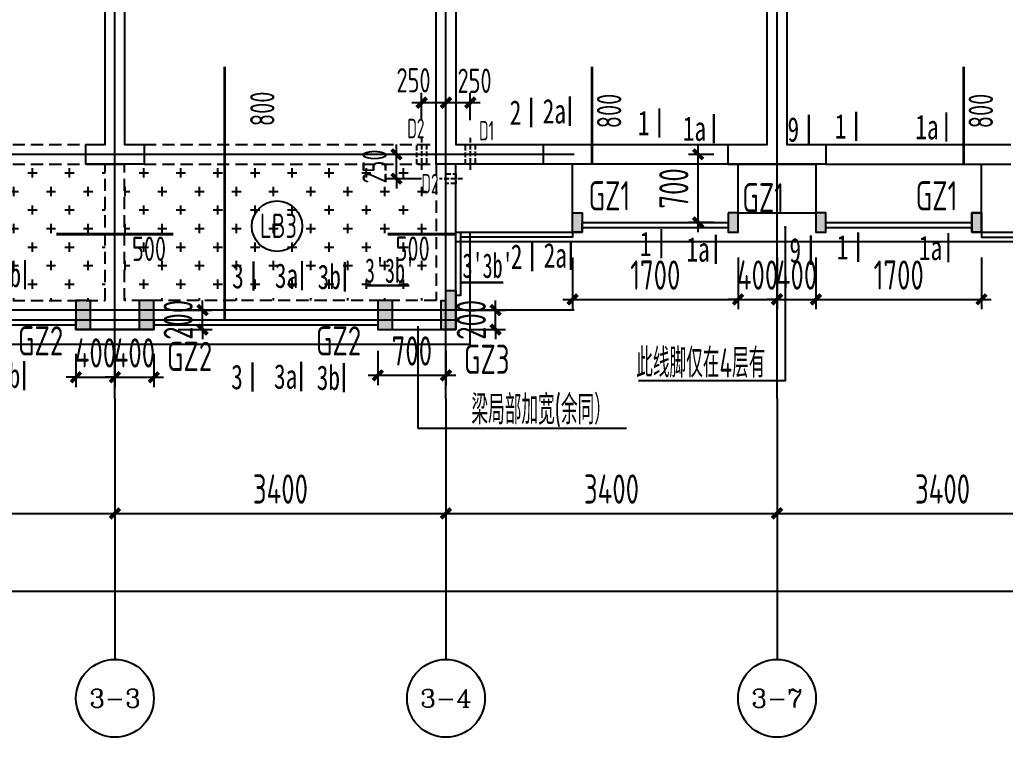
# Model space of a CAD drawing. Header units: millimetres. Extents: x -133666 to 880576, y -269375 to 86941.
# Drawn here: x 170022 to 180144, y -4980 to 2392 of the extents above; entities that cross this region are included whole.
import ezdxf
from ezdxf.enums import TextEntityAlignment as Align

# ---------------------------------------------------------------- set-up
doc = ezdxf.new("R2010")
doc.units = ezdxf.units.MM
doc.header["$LTSCALE"] = 1000
for name, pattern in [('CENTER', [50.8, 31.75, -6.35, 6.35, -6.35]), ('CONTINOUS', [0]), ('DASH', [0.35, 0.25, -0.1]), ('HIDDEN2', [0.1875, 0.125, -0.0625])]:
    doc.linetypes.add(name, pattern=pattern)
doc.layers.get('0').update_dxf_attribs({"linetype": 'CONTINUOUS'})
doc.layers.get('Defpoints').update_dxf_attribs({"color": 6, "linetype": 'CONTINUOUS'})
for name, color, linetype in [('A-外装饰线脚', 7, 'CONTINUOUS'), ('A-线脚看线', 9, 'CONTINUOUS'), ('A-设备穿墙洞', 161, 'CONTINUOUS'), ('AXIS', 253, 'CENTER'), ('AXIS_TEXT', 7, 'CONTINUOUS'), ('DIM', 3, 'CONTINUOUS'), ('DIM1', 3, 'CONTINUOUS'), ('JG1', 3, 'CONTINUOUS'), ('填充', 8, 'CONTINUOUS'), ('墙', 6, 'CONTINUOUS'), ('挑板', 3, 'CONTINUOUS'), ('板筋', 6, 'CONTINUOUS'), ('柱', 2, 'CONTINUOUS'), ('梁', 4, 'HIDDEN2'), ('模板线', 3, 'CONTINUOUS'), ('钢筋_文字', 7, 'CONTINUOUS'), ('钢筋长度标注', 7, 'CONTINUOUS')]:
    doc.layers.add(name, color=color, linetype=linetype)
doc.layers.add('S-ANNO-REVS', color=1, linetype='CONTINUOUS', true_color=0xff0000, plot=False)
doc.styles.add('_TCH_AXIS', font='COMPLEX', dxfattribs={"bigfont": 'GBCBIG'})
doc.styles.add('COMPLEX', font='COMPLEX')
doc.styles.add('TSSD_BOLD', font='tssdeng2.shx', dxfattribs={"width": 0.7, "height": 250, "bigfont": 'CHINA.shx'})
doc.styles.add('TSSD_Dimension', font='tssdeng.shx', dxfattribs={"width": 0.7, "bigfont": 'Hztxt.shx'})
doc.styles.add('ZZ', font='tssdeng.shx', dxfattribs={"width": 0.7, "bigfont": 'tssdchn.shx'})
doc.styles.add('zzt', font='tssdeng.shx', dxfattribs={"width": 0.7, "height": 300, "bigfont": 'tssdchn.shx'})
doc.styles.add('钢筋长度', font='tssdeng.shx', dxfattribs={"width": 0.7, "height": 300, "bigfont": 'tssdchn.shx'})
doc.styles.add('黑体', font='simhei.ttf')
doc.dimstyles.new('DIM_1_100', dxfattribs={"dimtxt": 300, "dimasz": 100, "dimexe": 200, "dimexo": 50, "dimgap": 100, "dimtad": 1, "dimdec": 0, "dimzin": 0, "dimdsep": 46, "dimtxsty": 'zzt', "dimblk": 'ARCHTICK', "dimcen": 0, "dimclrt": 7, "dimadec": 0, "dimazin": 0, "dimtfac": 1, "dimtdec": 0, "dimtix": 1, "dimtmove": 2, "dimatfit": 0, "dimldrblk": 'ARCHTICK', "dimfxl": 0, "dimtolj": 1, "dimarcsym": 0})
doc.dimstyles.new('TSSD_100_100', dxfattribs={"dimtxt": 300, "dimasz": 100, "dimexe": 100, "dimexo": 250, "dimgap": 100, "dimtad": 1, "dimdec": 0, "dimzin": 0, "dimdsep": 46, "dimtxsty": 'ZZ', "dimblk": 'ARCHTICK', "dimcen": 0, "dimdle": 100, "dimclrd": 256, "dimclrt": 7, "dimadec": 0, "dimazin": 0, "dimtfac": 1, "dimtdec": 0, "dimtix": 1, "dimtmove": 2, "dimatfit": 3, "dimfxl": 0, "dimtolj": 1, "dimtzin": 0, "dimarcsym": 0})
pattern_1 = [(0, (164199.99, 1008.83), (190.5, 190.5), [95.25, -285.75]), (90, (164247.62, 961.2), (-190.5, 190.5), [95.25, -285.75])]

# ---------------------------------------------------------------- blocks, each defined once
blk = doc.blocks.new('_ArchTick')
at = {"color": 0, "linetype": 'ByBlock', "const_width": 0.4}
blk.add_lwpolyline([(-0.5, -0.5), (0.5, 0.5)], dxfattribs=at)
blk = doc.blocks.new('*D1075')
at = {"layer": 'Defpoints', "color": 0, "transparency": 16777216}
for p in [(176990, 1009), (177400, 1009), (177400, 309)]:
    blk.add_point(p, dxfattribs=at)
at = {"layer": 'DIM', "lineweight": -2, "transparency": 16777216}
blk.add_line((176990, 209), (176990, 1109), dxfattribs=at)
at = {"layer": 'DIM', "color": 0, "lineweight": -2, "transparency": 16777216}
for p, q in [((177150, 1009), (176890, 1009)), ((177150, 309), (176890, 309))]:
    blk.add_line(p, q, dxfattribs=at)
at = {"layer": 'DIM', "lineweight": -2, "transparency": 16777216, "xscale": 100, "yscale": 100, "zscale": 100}
for p, rotation in [((176990, 1009), 90), ((176990, 309), 270)]:
    blk.add_blockref('_ArchTick', p, dxfattribs=dict(at, rotation=rotation))
at = {"layer": 'DIM', "color": 7, "transparency": 16777216, "insert": (176740, 659), "char_height": 300, "attachment_point": 5, "rotation": 90, "style": 'ZZ'}
blk.add_mtext('\\A1;700', dxfattribs=at)
blk = doc.blocks.new('*D1086')
at = {"layer": 'Defpoints', "color": 0, "transparency": 16777216}
for p in [(170600, -791), (171000, -791), (171000, -1281)]:
    blk.add_point(p, dxfattribs=at)
at = {"layer": 'DIM', "color": 0, "lineweight": -2, "transparency": 16777216}
for p, q in [((170600, -1041), (170600, -1381)), ((171000, -1041), (171000, -1381))]:
    blk.add_line(p, q, dxfattribs=at)
at = {"layer": 'DIM', "lineweight": -2, "transparency": 16777216}
for p, q in [((170600, -1281), (170500, -1281)), ((170600, -1281), (171000, -1281)), ((171000, -1281), (171100, -1281))]:
    blk.add_line(p, q, dxfattribs=at)
at = {"layer": 'DIM', "lineweight": -2, "transparency": 16777216, "xscale": 100, "yscale": 100, "zscale": 100}
blk.add_blockref('_ArchTick', (170600, -1281), dxfattribs=at)
at = {"layer": 'DIM', "lineweight": -2, "transparency": 16777216, "xscale": 100, "yscale": 100, "zscale": 100, "rotation": 180}
blk.add_blockref('_ArchTick', (171000, -1281), dxfattribs=at)
at = {"layer": 'DIM', "color": 7, "transparency": 16777216, "insert": (170800, -1031), "char_height": 300, "attachment_point": 5, "style": 'ZZ'}
blk.add_mtext('\\A1;400', dxfattribs=at)
blk = doc.blocks.new('*D1087')
at = {"layer": 'Defpoints', "color": 0, "transparency": 16777216}
for p in [(171000, -791), (171400, -791), (171400, -1281)]:
    blk.add_point(p, dxfattribs=at)
at = {"layer": 'DIM', "color": 0, "lineweight": -2, "transparency": 16777216}
for p, q in [((171000, -1041), (171000, -1381)), ((171400, -1041), (171400, -1381))]:
    blk.add_line(p, q, dxfattribs=at)
at = {"layer": 'DIM', "lineweight": -2, "transparency": 16777216}
for p, q in [((171000, -1281), (170900, -1281)), ((171000, -1281), (171400, -1281)), ((171400, -1281), (171500, -1281))]:
    blk.add_line(p, q, dxfattribs=at)
at = {"layer": 'DIM', "lineweight": -2, "transparency": 16777216, "xscale": 100, "yscale": 100, "zscale": 100}
blk.add_blockref('_ArchTick', (171000, -1281), dxfattribs=at)
at = {"layer": 'DIM', "lineweight": -2, "transparency": 16777216, "xscale": 100, "yscale": 100, "zscale": 100, "rotation": 180}
blk.add_blockref('_ArchTick', (171400, -1281), dxfattribs=at)
at = {"layer": 'DIM', "color": 7, "transparency": 16777216, "insert": (171200, -1031), "char_height": 300, "attachment_point": 5, "style": 'ZZ'}
blk.add_mtext('\\A1;400', dxfattribs=at)
blk = doc.blocks.new('*D1088')
at = {"layer": 'Defpoints', "color": 0, "transparency": 16777216}
for p in [(173700, -761), (174400, -761), (174400, -1261)]:
    blk.add_point(p, dxfattribs=at)
at = {"layer": 'DIM', "color": 0, "lineweight": -2, "transparency": 16777216}
for p, q in [((173700, -1011), (173700, -1361)), ((174400, -1011), (174400, -1361))]:
    blk.add_line(p, q, dxfattribs=at)
at = {"layer": 'DIM', "lineweight": -2, "transparency": 16777216}
blk.add_line((173600, -1261), (174500, -1261), dxfattribs=at)
at = {"layer": 'DIM', "lineweight": -2, "transparency": 16777216, "xscale": 100, "yscale": 100, "zscale": 100, "rotation": 180}
blk.add_blockref('_ArchTick', (173700, -1261), dxfattribs=at)
at = {"layer": 'DIM', "lineweight": -2, "transparency": 16777216, "xscale": 100, "yscale": 100, "zscale": 100}
blk.add_blockref('_ArchTick', (174400, -1261), dxfattribs=at)
at = {"layer": 'DIM', "color": 7, "transparency": 16777216, "insert": (174050, -1011), "char_height": 300, "attachment_point": 5, "style": 'ZZ'}
blk.add_mtext('\\A1;700', dxfattribs=at)
blk = doc.blocks.new('*D1089')
at = {"layer": 'Defpoints', "color": 0, "transparency": 16777216}
for p in [(175700, 199), (177400, 199), (177400, -481)]:
    blk.add_point(p, dxfattribs=at)
at = {"layer": 'DIM', "color": 0, "lineweight": -2, "transparency": 16777216}
for p, q in [((175700, -51), (175700, -581)), ((177400, -51), (177400, -581))]:
    blk.add_line(p, q, dxfattribs=at)
at = {"layer": 'DIM', "lineweight": -2, "transparency": 16777216}
blk.add_line((175600, -481), (177500, -481), dxfattribs=at)
at = {"layer": 'DIM', "lineweight": -2, "transparency": 16777216, "xscale": 100, "yscale": 100, "zscale": 100, "rotation": 180}
blk.add_blockref('_ArchTick', (175700, -481), dxfattribs=at)
at = {"layer": 'DIM', "lineweight": -2, "transparency": 16777216, "xscale": 100, "yscale": 100, "zscale": 100}
blk.add_blockref('_ArchTick', (177400, -481), dxfattribs=at)
at = {"layer": 'DIM', "color": 7, "transparency": 16777216, "insert": (176550, -231), "char_height": 300, "attachment_point": 5, "style": 'ZZ'}
blk.add_mtext('\\A1;1700', dxfattribs=at)
blk = doc.blocks.new('*D1090')
at = {"layer": 'Defpoints', "color": 0, "transparency": 16777216}
for p in [(177400, 199), (177800, 199), (177800, -481)]:
    blk.add_point(p, dxfattribs=at)
at = {"layer": 'DIM', "color": 0, "lineweight": -2, "transparency": 16777216}
for p, q in [((177400, -51), (177400, -581)), ((177800, -51), (177800, -581))]:
    blk.add_line(p, q, dxfattribs=at)
at = {"layer": 'DIM', "lineweight": -2, "transparency": 16777216}
for p, q in [((177400, -481), (177300, -481)), ((177400, -481), (177800, -481)), ((177800, -481), (177900, -481))]:
    blk.add_line(p, q, dxfattribs=at)
at = {"layer": 'DIM', "lineweight": -2, "transparency": 16777216, "xscale": 100, "yscale": 100, "zscale": 100}
blk.add_blockref('_ArchTick', (177400, -481), dxfattribs=at)
at = {"layer": 'DIM', "lineweight": -2, "transparency": 16777216, "xscale": 100, "yscale": 100, "zscale": 100, "rotation": 180}
blk.add_blockref('_ArchTick', (177800, -481), dxfattribs=at)
at = {"layer": 'DIM', "color": 7, "transparency": 16777216, "insert": (177600, -231), "char_height": 300, "attachment_point": 5, "style": 'ZZ'}
blk.add_mtext('\\A1;400', dxfattribs=at)
blk = doc.blocks.new('*D1091')
at = {"layer": 'Defpoints', "color": 0, "transparency": 16777216}
for p in [(178200, 199), (179900, 199), (179900, -481)]:
    blk.add_point(p, dxfattribs=at)
at = {"layer": 'DIM', "color": 0, "lineweight": -2, "transparency": 16777216}
for p, q in [((178200, -51), (178200, -581)), ((179900, -51), (179900, -581))]:
    blk.add_line(p, q, dxfattribs=at)
at = {"layer": 'DIM', "lineweight": -2, "transparency": 16777216}
blk.add_line((178100, -481), (180000, -481), dxfattribs=at)
at = {"layer": 'DIM', "lineweight": -2, "transparency": 16777216, "xscale": 100, "yscale": 100, "zscale": 100, "rotation": 180}
blk.add_blockref('_ArchTick', (178200, -481), dxfattribs=at)
at = {"layer": 'DIM', "lineweight": -2, "transparency": 16777216, "xscale": 100, "yscale": 100, "zscale": 100}
blk.add_blockref('_ArchTick', (179900, -481), dxfattribs=at)
at = {"layer": 'DIM', "color": 7, "transparency": 16777216, "insert": (179050, -231), "char_height": 300, "attachment_point": 5, "style": 'ZZ'}
blk.add_mtext('\\A1;1700', dxfattribs=at)
blk = doc.blocks.new('*D1092')
at = {"layer": 'Defpoints', "color": 0, "transparency": 16777216}
for p in [(177800, 199), (178200, 199), (178200, -481)]:
    blk.add_point(p, dxfattribs=at)
at = {"layer": 'DIM', "color": 0, "lineweight": -2, "transparency": 16777216}
for p, q in [((177800, -51), (177800, -581)), ((178200, -51), (178200, -581))]:
    blk.add_line(p, q, dxfattribs=at)
at = {"layer": 'DIM', "lineweight": -2, "transparency": 16777216}
for p, q in [((177800, -481), (177700, -481)), ((177800, -481), (178200, -481)), ((178200, -481), (178300, -481))]:
    blk.add_line(p, q, dxfattribs=at)
at = {"layer": 'DIM', "lineweight": -2, "transparency": 16777216, "xscale": 100, "yscale": 100, "zscale": 100}
blk.add_blockref('_ArchTick', (177800, -481), dxfattribs=at)
at = {"layer": 'DIM', "lineweight": -2, "transparency": 16777216, "xscale": 100, "yscale": 100, "zscale": 100, "rotation": 180}
blk.add_blockref('_ArchTick', (178200, -481), dxfattribs=at)
at = {"layer": 'DIM', "color": 7, "transparency": 16777216, "insert": (178000, -231), "char_height": 300, "attachment_point": 5, "style": 'ZZ'}
blk.add_mtext('\\A1;400', dxfattribs=at)
blk = doc.blocks.new('*D1115')
at = {"layer": 'Defpoints', "color": 0, "transparency": 16777216}
for p in [(171400, -591), (171900, -591), (171400, -791)]:
    blk.add_point(p, dxfattribs=at)
at = {"layer": 'DIM', "lineweight": -2, "transparency": 16777216}
for p, q in [((171900, -591), (171900, -491)), ((171900, -791), (171900, -591)), ((171900, -791), (171900, -891))]:
    blk.add_line(p, q, dxfattribs=at)
at = {"layer": 'DIM', "color": 0, "lineweight": -2, "transparency": 16777216}
for p, q in [((171650, -591), (172000, -591)), ((171650, -791), (172000, -791))]:
    blk.add_line(p, q, dxfattribs=at)
at = {"layer": 'DIM', "lineweight": -2, "transparency": 16777216, "xscale": 100, "yscale": 100, "zscale": 100}
for p, rotation in [((171900, -591), 270), ((171900, -791), 90)]:
    blk.add_blockref('_ArchTick', p, dxfattribs=dict(at, rotation=rotation))
at = {"layer": 'DIM', "color": 7, "transparency": 16777216, "insert": (171650, -691), "char_height": 300, "attachment_point": 5, "rotation": 90, "style": 'ZZ'}
blk.add_mtext('\\A1;200', dxfattribs=at)
blk = doc.blocks.new('*D1116')
at = {"layer": 'Defpoints', "color": 0, "transparency": 16777216}
for p in [(174390, -591), (174910, -591), (174390, -791)]:
    blk.add_point(p, dxfattribs=at)
at = {"layer": 'DIM', "lineweight": -2, "transparency": 16777216}
for p, q in [((174910, -591), (174910, -491)), ((174910, -791), (174910, -591)), ((174910, -791), (174910, -891))]:
    blk.add_line(p, q, dxfattribs=at)
at = {"layer": 'DIM', "color": 0, "lineweight": -2, "transparency": 16777216}
for p, q in [((174640, -591), (175010, -591)), ((174640, -791), (175010, -791))]:
    blk.add_line(p, q, dxfattribs=at)
at = {"layer": 'DIM', "lineweight": -2, "transparency": 16777216, "xscale": 100, "yscale": 100, "zscale": 100}
for p, rotation in [((174910, -591), 270), ((174910, -791), 90)]:
    blk.add_blockref('_ArchTick', p, dxfattribs=dict(at, rotation=rotation))
at = {"layer": 'DIM', "color": 7, "transparency": 16777216, "insert": (174660, -691), "char_height": 300, "attachment_point": 5, "rotation": 90, "style": 'ZZ'}
blk.add_mtext('\\A1;200', dxfattribs=at)
blk = doc.blocks.new('$1766400')
at = {"layer": '模板线', "color": 4, "const_width": 22.7}
for points in [[(223, 1543), (223, 1241)], [(243, 302), (243, 0)]]:
    blk.add_lwpolyline(points, dxfattribs=at)
at = {"layer": '模板线', "color": 0, "style": '黑体', "width": 0.7}
for p in [(63, 1392), (83, 151)]:
    blk.add_text('9', height=252, dxfattribs=at).set_placement(p, align=Align.MIDDLE_CENTER)
blk = doc.blocks.new('$1363628')
at = {"layer": '模板线', "color": 4, "const_width": 22.7}
for points in [[(232, 1338), (232, 1036)], [(223, 302), (223, 0)]]:
    blk.add_lwpolyline(points, dxfattribs=at)
at = {"layer": '模板线', "color": 0, "style": '黑体', "width": 0.7}
for p in [(73, 1187), (63, 151)]:
    blk.add_text('3', height=252, dxfattribs=at).set_placement(p, align=Align.MIDDLE_CENTER)
blk = doc.blocks.new('$1787315')
at = {"layer": '模板线', "color": 4, "const_width": 22.7}
for points in [[(223, 1783), (223, 1480)], [(233, 302), (233, 0)]]:
    blk.add_lwpolyline(points, dxfattribs=at)
at = {"layer": '模板线', "color": 0, "style": '黑体', "width": 0.7}
for p in [(63, 1631), (74, 151)]:
    blk.add_text('2', height=252, dxfattribs=at).set_placement(p, align=Align.MIDDLE_CENTER)
blk = doc.blocks.new('$166895')
at = {"layer": '模板线', "color": 4, "const_width": 22.7}
for points in [[(223, 2154), (223, 1851)], [(243, 913), (243, 611)]]:
    blk.add_lwpolyline(points, dxfattribs=at)
at = {"layer": '模板线', "color": 0, "style": '黑体', "width": 0.7}
for p in [(63, 2003), (83, 762)]:
    blk.add_text('1', height=252, dxfattribs=at).set_placement(p, align=Align.MIDDLE_CENTER)
blk = doc.blocks.new('$1943368')
at = {"layer": '模板线', "color": 4, "const_width": 22.7}
for points in [[(295, 1338), (295, 1036)], [(286, 302), (286, 0)]]:
    blk.add_lwpolyline(points, dxfattribs=at)
at = {"layer": '模板线', "color": 0, "style": '黑体', "width": 0.7}
for p in [(136, 1187), (127, 151)]:
    blk.add_text('3a', height=252, dxfattribs=at).set_placement(p, align=Align.MIDDLE_CENTER)
blk = doc.blocks.new('$1353024')
at = {"layer": '模板线', "color": 4, "const_width": 22.7}
for points in [[(295, 1338), (295, 1036)], [(286, 302), (286, 0)]]:
    blk.add_lwpolyline(points, dxfattribs=at)
at = {"layer": '模板线', "color": 0, "style": '黑体', "width": 0.7}
for p in [(136, 1187), (127, 151)]:
    blk.add_text('3b', height=252, dxfattribs=at).set_placement(p, align=Align.MIDDLE_CENTER)
blk = doc.blocks.new('$1737871')
at = {"layer": '模板线', "color": 4, "const_width": 22.7}
for points in [[(286, 1783), (286, 1480)], [(296, 302), (296, 0)]]:
    blk.add_lwpolyline(points, dxfattribs=at)
at = {"layer": '模板线', "color": 0, "style": '黑体', "width": 0.7}
for p in [(127, 1631), (137, 151)]:
    blk.add_text('2a', height=252, dxfattribs=at).set_placement(p, align=Align.MIDDLE_CENTER)
blk = doc.blocks.new('$1777329')
at = {"layer": '模板线', "color": 4, "const_width": 22.7}
for points in [[(326, 1543), (326, 1241)], [(346, 302), (346, 0)]]:
    blk.add_lwpolyline(points, dxfattribs=at)
at = {"layer": '模板线', "color": 0, "style": '黑体', "width": 0.7}
for p in [(127, 1392), (164, 151)]:
    blk.add_text('1a', height=252, dxfattribs=at).set_placement(p, align=Align.MIDDLE_CENTER)
blk = doc.blocks.new('$1892058')
at = {"layer": '模板线', "color": 4, "const_width": 22.7}
for points in [[(1, 0), (436, 0)], [(968, 31), (1402, 31)]]:
    blk.add_lwpolyline(points, dxfattribs=at)
at = {"layer": '模板线', "color": 0, "style": '黑体', "width": 0.6}
for p in [(982, 205), (-20, 155)]:
    blk.add_text("3'3b'", height=252, dxfattribs=at).set_placement(p, align=Align.MIDDLE_LEFT)
blk = doc.blocks.new('*D907')
at = {"layer": 'Defpoints', "color": 0, "transparency": 16777216}
for p in [(3400, -2508), (6800, -2508), (6800, -3688)]:
    blk.add_point(p, dxfattribs=at)
at = {"layer": 'DIM1', "color": 0, "lineweight": -2, "transparency": 16777216}
for p, q in [((3400, -2558), (3400, -3888)), ((6800, -2558), (6800, -3888)), ((3400, -3688), (6800, -3688))]:
    blk.add_line(p, q, dxfattribs=at)
at = {"layer": 'DIM1', "color": 0, "lineweight": -2, "transparency": 16777216, "xscale": 100, "yscale": 100, "zscale": 100, "rotation": 180}
blk.add_blockref('_ArchTick', (3400, -3688), dxfattribs=at)
at = {"layer": 'DIM1', "color": 0, "lineweight": -2, "transparency": 16777216, "xscale": 100, "yscale": 100, "zscale": 100}
blk.add_blockref('_ArchTick', (6800, -3688), dxfattribs=at)
at = {"layer": 'DIM1', "color": 7, "transparency": 16777216, "insert": (5100, -3438), "char_height": 300, "attachment_point": 5, "style": 'zzt'}
blk.add_mtext('\\A1;3400', dxfattribs=at)
blk = doc.blocks.new('*D908')
at = {"layer": 'Defpoints', "color": 0, "transparency": 16777216}
for p in [(6800, -2508), (10200, -2508), (10200, -3688)]:
    blk.add_point(p, dxfattribs=at)
at = {"layer": 'DIM1', "color": 0, "lineweight": -2, "transparency": 16777216}
for p, q in [((6800, -2558), (6800, -3888)), ((10200, -2558), (10200, -3888)), ((6800, -3688), (10200, -3688))]:
    blk.add_line(p, q, dxfattribs=at)
at = {"layer": 'DIM1', "color": 0, "lineweight": -2, "transparency": 16777216, "xscale": 100, "yscale": 100, "zscale": 100, "rotation": 180}
blk.add_blockref('_ArchTick', (6800, -3688), dxfattribs=at)
at = {"layer": 'DIM1', "color": 0, "lineweight": -2, "transparency": 16777216, "xscale": 100, "yscale": 100, "zscale": 100}
blk.add_blockref('_ArchTick', (10200, -3688), dxfattribs=at)
at = {"layer": 'DIM1', "color": 7, "transparency": 16777216, "insert": (8500, -3438), "char_height": 300, "attachment_point": 5, "style": 'zzt'}
blk.add_mtext('\\A1;3400', dxfattribs=at)
blk = doc.blocks.new('*D909')
at = {"layer": 'Defpoints', "color": 0, "transparency": 16777216}
for p in [(10200, -2508), (13600, -2508), (13600, -3688)]:
    blk.add_point(p, dxfattribs=at)
at = {"layer": 'DIM1', "color": 0, "lineweight": -2, "transparency": 16777216}
for p, q in [((10200, -2558), (10200, -3888)), ((13600, -2558), (13600, -3888)), ((10200, -3688), (13600, -3688))]:
    blk.add_line(p, q, dxfattribs=at)
at = {"layer": 'DIM1', "color": 0, "lineweight": -2, "transparency": 16777216, "xscale": 100, "yscale": 100, "zscale": 100, "rotation": 180}
blk.add_blockref('_ArchTick', (10200, -3688), dxfattribs=at)
at = {"layer": 'DIM1', "color": 0, "lineweight": -2, "transparency": 16777216, "xscale": 100, "yscale": 100, "zscale": 100}
blk.add_blockref('_ArchTick', (13600, -3688), dxfattribs=at)
at = {"layer": 'DIM1', "color": 7, "transparency": 16777216, "insert": (11900, -3438), "char_height": 300, "attachment_point": 5, "style": 'zzt'}
blk.add_mtext('\\A1;3400', dxfattribs=at)
blk = doc.blocks.new('*D910')
at = {"layer": 'Defpoints', "color": 0, "transparency": 16777216}
for p in [(13600, -2508), (17000, -2508), (17000, -3688)]:
    blk.add_point(p, dxfattribs=at)
at = {"layer": 'DIM1', "color": 0, "lineweight": -2, "transparency": 16777216}
for p, q in [((13600, -2558), (13600, -3888)), ((17000, -2558), (17000, -3888)), ((13600, -3688), (17000, -3688))]:
    blk.add_line(p, q, dxfattribs=at)
at = {"layer": 'DIM1', "color": 0, "lineweight": -2, "transparency": 16777216, "xscale": 100, "yscale": 100, "zscale": 100, "rotation": 180}
blk.add_blockref('_ArchTick', (13600, -3688), dxfattribs=at)
at = {"layer": 'DIM1', "color": 0, "lineweight": -2, "transparency": 16777216, "xscale": 100, "yscale": 100, "zscale": 100}
blk.add_blockref('_ArchTick', (17000, -3688), dxfattribs=at)
at = {"layer": 'DIM1', "color": 7, "transparency": 16777216, "insert": (15300, -3438), "char_height": 300, "attachment_point": 5, "style": 'zzt'}
blk.add_mtext('\\A1;3400', dxfattribs=at)
blk = doc.blocks.new('*D922')
at = {"layer": 'Defpoints', "color": 0, "transparency": 16777216}
for p in [(0, -2508), (48000, -2508), (48000, -4488)]:
    blk.add_point(p, dxfattribs=at)
at = {"layer": 'DIM1', "color": 0, "lineweight": -2, "transparency": 16777216}
for p, q in [((0, -2558), (0, -4688)), ((48000, -2558), (48000, -4688)), ((0, -4488), (48000, -4488))]:
    blk.add_line(p, q, dxfattribs=at)
at = {"layer": 'DIM1', "color": 0, "lineweight": -2, "transparency": 16777216, "xscale": 100, "yscale": 100, "zscale": 100, "rotation": 180}
blk.add_blockref('_ArchTick', (0, -4488), dxfattribs=at)
at = {"layer": 'DIM1', "color": 0, "lineweight": -2, "transparency": 16777216, "xscale": 100, "yscale": 100, "zscale": 100}
blk.add_blockref('_ArchTick', (48000, -4488), dxfattribs=at)
at = {"layer": 'DIM1', "color": 7, "transparency": 16777216, "insert": (24000, -4238), "char_height": 300, "attachment_point": 5, "style": 'zzt'}
blk.add_mtext('\\A1;48000', dxfattribs=at)
blk = doc.blocks.new('_AXISO')
blk.add_circle((0, 0), 0.5)
at = {"layer": 'AXIS_TEXT', "style": 'COMPLEX', "width": 1.041667}
blk.add_attdef('A', text='', height=0.56, dxfattribs=at).set_placement((-0.25, -0.28), (0.25, -0.28), align=Align.FIT)
blk = doc.blocks.new('$1466424')
at = {"layer": '板筋', "const_width": 30}
for points in [[(8027, 4), (8027, 2603)], [(11800, 1604), (11800, 2604)], [(15617, 1604), (15617, 2604)], [(6300, 884), (7500, 884)], [(9700, 885), (10400, 885)]]:
    blk.add_lwpolyline(points, dxfattribs=at)
at = {"layer": '钢筋_文字'}
blk.add_circle((8565, 966, 0), 259, dxfattribs=at)
at = {"layer": '钢筋_文字', "style": 'TSSD_BOLD', "width": 0.7}
blk.add_text('LB3', height=250, dxfattribs=at).set_placement((8390, 845, 0))
at = {"layer": '钢筋长度标注', "style": '钢筋长度', "width": 0.7}
for p in [(8539, 1994), (12101, 1972), (15918, 1972)]:
    blk.add_text('800', height=250, rotation=90, dxfattribs=at).set_placement(p)
for p in [(7075, 609), (9783, 610)]:
    blk.add_text('500', height=250, dxfattribs=at).set_placement(p)
blk = doc.blocks.new('$158025')
at = {"layer": 'JG1'}
blk.add_hatch(color=8, dxfattribs=at).paths.add_polyline_path([(150, 300), (100, 300), (100, 400), (0, 400), (0, 0), (150, 0)])
at = {"layer": 'JG1', "elevation": 0}
blk.add_lwpolyline([(100, 400), (0, 400), (0, 0), (150, 0), (150, 300), (150, 300), (100, 300)], close=True, dxfattribs=at)
blk = doc.blocks.new('$133032')
at = {"layer": '挑板'}
for points in [[(4200, 100), (6500, 100), (6500, 0), (7300, 0), (7300, 100), (9600, 100), (9600, 0), (10400, 0), (10400, 1000), (11700, 1000), (11700, 1101), (13200, 1100), (13200, 1000), (13300, 1000), (13300, 1700), (13300, 1700), (14100, 1700), (14100, 1000), (14200, 1000), (14200, 1100), (15700, 1100), (15700, 1000), (17000, 1000)], [(11600, 1000), (11600, 1700)], [(15800, 1000), (15800, 1700)]]:
    blk.add_lwpolyline(points, dxfattribs=at)
blk = doc.blocks.new('$1839168')
at = {"layer": '柱'}
blk.add_hatch(color=8, dxfattribs=at).paths.add_polyline_path([(0, 200), (0, 0), (100, 0), (100, 200)])
at = {"layer": '柱', "color": 3, "elevation": 0}
blk.add_lwpolyline([(0, 200), (0, 0), (100, 0), (100, 200)], close=True, dxfattribs=at)
blk = doc.blocks.new('$1981617')
at = {"layer": '柱'}
blk.add_hatch(color=8, dxfattribs=at).paths.add_polyline_path([(150, 0), (150, 300), (0, 300), (0, 0)])
at = {"layer": '柱', "color": 3, "elevation": 0}
blk.add_lwpolyline([(150, 0), (150, 300), (0, 300), (0, 0)], close=True, dxfattribs=at)
blk = doc.blocks.new('$1691164')
at = {"layer": '柱'}
blk.add_hatch(color=8, dxfattribs=at).paths.add_polyline_path([(0, 0), (100, 0), (100, 200), (0, 200)])
at = {"layer": '柱', "color": 3, "elevation": 0}
blk.add_lwpolyline([(100, 200), (0, 200), (0, 0), (100, 0), (100, 0), (100, 0)], close=True, dxfattribs=at)
blk = doc.blocks.new('$1222607')
at = {"layer": '柱', "xscale": -1}
blk.add_blockref('$1691164', (11700, 1000, 0), dxfattribs=at)
at = {"layer": '柱'}
for name, p in [('$1839168', (13200, 1000, 0)), ('$1839168', (14100, 1000, 0)), ('$1691164', (15700, 1000, 0)), ('$1981617', (6500, 0, 0)), ('$1981617', (7150, 0, 0)), ('$1981617', (9600, 0, 0))]:
    blk.add_blockref(name, p, dxfattribs=at)
blk = doc.blocks.new('$1413619')
at = {"layer": 'A-线脚看线', "color": 5, "elevation": 0}
for points in [[(10450, 950), (10500, 950), (10500, 300), (10450, 300)], [(11650, 950), (11650, 900), (10500, 900)], [(11750, 1000), (13250, 1000)], [(14250, 1000), (15750, 1000)], [(15850, 950), (15850, 900), (17000, 900)], [(4250, 0), (6550, 0)], [(7350, 0), (9650, 0)]]:
    blk.add_lwpolyline(points, dxfattribs=at)
blk = doc.blocks.new('$1295222')
at = {"layer": 'A-外装饰线脚', "color": 23, "elevation": 0}
for points in [[(13400, 1350), (14200, 1350)], [(3350, 1150), (3350, 0), (10650, 0), (10650, 1150)], [(17100, 1050), (10500, 1050)], [(7400, 250), (7400, 150), (6600, 150), (6600, 250)], [(9700, 250), (9700, 150), (10500, 150), (10500, 250)]]:
    blk.add_lwpolyline(points, dxfattribs=at)
blk = doc.blocks.new('$1427617')
at = {"layer": 'A-设备穿墙洞', "linetype": 'DASH', "ltscale": 0.2, "elevation": 0}
for points in [[(2825, 9357), (2825, 9018)], [(4625, 9017), (4625, 9352)], [(75, 6281), (75, 5881)], [(2825, 557), (2825, 218)]]:
    blk.add_lwpolyline(points, dxfattribs=at)
for points in [[(2775, 9085), (2875, 9085), (2875, 9285), (2775, 9285)], [(4575, 9085), (4675, 9085), (4675, 9285), (4575, 9285)], [(0, 6185), (150, 6185), (150, 5985), (0, 5985)], [(2775, 285), (2875, 285), (2875, 485), (2775, 485)]]:
    blk.add_lwpolyline(points, close=True, dxfattribs=at)
at = {"layer": 'A-设备穿墙洞', "linetype": 'DASH', "ltscale": 0.2}
for points in [[(3325, 557), (3325, 218)], [(2904, 135), (3142, 135)]]:
    blk.add_lwpolyline(points, dxfattribs=at)
for points in [[(3275, 285), (3375, 285), (3375, 485), (3275, 485)], [(3075, 85), (3075, 185), (2975, 185), (2975, 85)]]:
    blk.add_lwpolyline(points, close=True, dxfattribs=at)
at = {"layer": 'A-设备穿墙洞', "color": 7, "linetype": 'DASH', "ltscale": 0.2, "style": 'zzt', "width": 0.6}
for s, p in [('D1', (2640, 9316, 0)), ('P', (4701, 9337, 0)), ('PF', (132, 6222, 0)), ('D1', (2649, 528, 0)), ('D2', (3351, 536, 0)), ('D2', (3220, -15, 0))]:
    blk.add_text(s, height=200, dxfattribs=at).set_placement(p)
blk = doc.blocks.new('*D992')
at = {"layer": 'Defpoints', "color": 0, "transparency": 16777216}
for p in [(11200, 1079), (10950, 648), (11200, 648, 0)]:
    blk.add_point(p, dxfattribs=at)
at = {"layer": 'DIM1', "color": 3, "lineweight": -2, "transparency": 16777216}
for p, q in [((10950, 898), (10950, 1179)), ((11200, 898), (11200, 1179)), ((10850, 1079), (11300, 1079))]:
    blk.add_line(p, q, dxfattribs=at)
at = {"layer": 'DIM1', "color": 3, "lineweight": -2, "transparency": 16777216, "xscale": 100, "yscale": 100, "zscale": 100, "rotation": 180}
blk.add_blockref('_ArchTick', (10950, 1079), dxfattribs=at)
at = {"layer": 'DIM1', "color": 3, "lineweight": -2, "transparency": 16777216, "xscale": 100, "yscale": 100, "zscale": 100}
blk.add_blockref('_ArchTick', (11200, 1079), dxfattribs=at)
at = {"layer": 'DIM1', "color": 7, "transparency": 16777216, "insert": (10867, 1309), "char_height": 250, "attachment_point": 5, "style": 'TSSD_Dimension'}
blk.add_mtext('\\A1;250', dxfattribs=at)
blk = doc.blocks.new('*D993')
at = {"layer": 'Defpoints', "color": 0, "transparency": 16777216}
for p in [(11450, 1079), (11200, 648, 0), (11450, 648, 0)]:
    blk.add_point(p, dxfattribs=at)
at = {"layer": 'DIM1', "color": 3, "lineweight": -2, "transparency": 16777216}
for p, q in [((11200, 898), (11200, 1179)), ((11450, 898), (11450, 1179)), ((11100, 1079), (11550, 1079))]:
    blk.add_line(p, q, dxfattribs=at)
at = {"layer": 'DIM1', "color": 3, "lineweight": -2, "transparency": 16777216, "xscale": 100, "yscale": 100, "zscale": 100, "rotation": 180}
blk.add_blockref('_ArchTick', (11200, 1079), dxfattribs=at)
at = {"layer": 'DIM1', "color": 3, "lineweight": -2, "transparency": 16777216, "xscale": 100, "yscale": 100, "zscale": 100}
blk.add_blockref('_ArchTick', (11450, 1079), dxfattribs=at)
at = {"layer": 'DIM1', "color": 7, "transparency": 16777216, "insert": (11494, 1304), "char_height": 250, "attachment_point": 5, "style": 'TSSD_Dimension'}
blk.add_mtext('\\A1;250', dxfattribs=at)
blk = doc.blocks.new('*D994')
at = {"layer": 'Defpoints', "color": 0, "transparency": 16777216}
for p in [(10692, 548), (11200, 548, 0), (11200, 298)]:
    blk.add_point(p, dxfattribs=at)
at = {"layer": 'DIM1', "color": 3, "lineweight": -2, "transparency": 16777216}
for p, q in [((10692, 548), (10692, 648)), ((10950, 548), (10592, 548)), ((10692, 298), (10692, 548)), ((10950, 298), (10592, 298)), ((10692, 298), (10692, 198))]:
    blk.add_line(p, q, dxfattribs=at)
at = {"layer": 'DIM1', "color": 3, "lineweight": -2, "transparency": 16777216, "xscale": 100, "yscale": 100, "zscale": 100}
for p, rotation in [((10692, 548), 270), ((10692, 298), 90)]:
    blk.add_blockref('_ArchTick', p, dxfattribs=dict(at, rotation=rotation))
at = {"layer": 'DIM1', "color": 7, "transparency": 16777216, "insert": (10467, 423), "char_height": 250, "attachment_point": 5, "rotation": 90, "style": 'TSSD_Dimension'}
blk.add_mtext('\\A1;250', dxfattribs=at)
blk = doc.blocks.new('$1783196')
at = {"layer": 'AXIS'}
for p, q in [((12034.9, 3480), (12034.9, 27859.5)), ((15434.9, 3480), (15434.9, 27859.5)), ((18834.9, 3480), (18834.9, 14788.3)), ((54849.9, 5988.3), (4360, 5988.3)), ((54849.9, 4388.3), (4360, 4388.3))]:
    blk.add_line(p, q, dxfattribs=at)
at = {"layer": 'DIM1'}
for p, q in [((12034.9, 3480), (12034.9, 800)), ((15434.9, 3480), (15434.9, 800)), ((18834.9, 3480), (18834.9, 800))]:
    blk.add_line(p, q, dxfattribs=at)
ref = blk.add_blockref('_AXISO', (12034.9, 400), dxfattribs=dict(at, xscale=800, yscale=800, zscale=800))
ref.add_attrib('A', '3-3', dxfattribs={"layer": 'AXIS_TEXT', "height": 187.78, "style": '_TCH_AXIS'}).set_placement((11771.1, 306.1), (12298.6, 306.1), align=Align.FIT)
ref = blk.add_blockref('_AXISO', (15434.9, 400), dxfattribs=dict(at, xscale=800, yscale=800, zscale=800))
ref.add_attrib('A', '3-4', dxfattribs={"layer": 'AXIS_TEXT', "height": 182.29, "style": '_TCH_AXIS'}).set_placement((15170.1, 308.9), (15699.6, 308.9), align=Align.FIT)
ref = blk.add_blockref('_AXISO', (18834.9, 400), dxfattribs=dict(at, xscale=800, yscale=800, zscale=800))
ref.add_attrib('A', '3-7', dxfattribs={"layer": 'AXIS_TEXT', "height": 187.78, "style": '_TCH_AXIS'}).set_placement((18571.1, 306.1), (19098.6, 306.1), align=Align.FIT)
for p1, p2, distance, picture, middle in [((5234.9, 3480), (53234.9, 3480), -1980, '*D922', (29234.9, 1750)), ((8634.9, 3480), (12034.9, 3480), -1180, '*D907', (10334.9, 2550)), ((12034.9, 3480), (15434.9, 3480), -1180, '*D908', (13734.9, 2550)), ((15434.9, 3480), (18834.9, 3480), -1180, '*D909', (17134.9, 2550)), ((18834.9, 3480), (22234.9, 3480), -1180, '*D910', (20534.9, 2550))]:
    dim = blk.add_aligned_dim(p1=p1, p2=p2, distance=distance, dimstyle='DIM_1_100', dxfattribs=at)
    dim.commit()
    dim.dimension.update_dxf_attribs({"geometry": picture, "text_midpoint": middle, "insert": (5234.9, 5988.3)})
blk = doc.blocks.new('$1186913')
at = {"layer": 'A-设备穿墙洞', "linetype": 'DASH', "ltscale": 0.2}
for points in [[(10950.2, 719.2), (10950.2, 380.7)], [(11371.5, 297.9), (11133, 297.9)]]:
    blk.add_lwpolyline(points, dxfattribs=at)
at = {"layer": 'A-设备穿墙洞', "linetype": 'DASH', "ltscale": 0.2, "elevation": 0}
blk.add_lwpolyline([(11450.2, 719.2), (11450.2, 380.7)], dxfattribs=at)
at = {"layer": 'A-设备穿墙洞', "linetype": 'DASH', "ltscale": 0.2}
for points in [[(11000.2, 447.9), (10900.2, 447.9), (10900.2, 647.9), (11000.2, 647.9)], [(11200.2, 247.9), (11200.2, 347.9), (11300.2, 347.9), (11300.2, 247.9)]]:
    blk.add_lwpolyline(points, close=True, dxfattribs=at)
at = {"layer": 'A-设备穿墙洞', "linetype": 'DASH', "ltscale": 0.2, "elevation": 0}
blk.add_lwpolyline([(11500.2, 447.9), (11400.2, 447.9), (11400.2, 647.9), (11500.2, 647.9)], close=True, dxfattribs=at)
at = {"layer": 'A-设备穿墙洞'}
blk.add_blockref('$1427617', (14925.2, 162.5), dxfattribs=at)
at = {"layer": 'A-设备穿墙洞', "color": 7, "linetype": 'DASH', "ltscale": 0.2, "style": 'zzt', "width": 0.6}
for s, p in [('D2', (10802.8, 713.9, 0)), ('D1', (11540.1, 690.9, 0)), ('D2', (10947.5, 147.1, 0))]:
    blk.add_text(s, height=200, dxfattribs=at).set_placement(p)
at = {"layer": 'DIM1'}
for base, p1, p2, picture, middle in [((11200.2, 1078.5), (10950.2, 647.9), (11200.2, 647.9, 0), '*D992', (10867, 1308.6)), ((11450.2, 1078.5), (11200.2, 647.9, 0), (11450.2, 647.9, 0), '*D993', (11494.2, 1303.5))]:
    dim = blk.add_linear_dim(base=base, p1=p1, p2=p2, dimstyle='TSSD_100_100', dxfattribs=at)
    dim.commit()
    dim.dimension.update_dxf_attribs({"geometry": picture, "text_midpoint": middle, "dimtype": 128})
dim = blk.add_linear_dim(base=(10691.7, 547.9), p1=(11200.2, 297.9), p2=(11200.2, 547.9, 0), angle=90, dimstyle='TSSD_100_100', dxfattribs=at)
dim.commit()
dim.dimension.update_dxf_attribs({"geometry": '*D994', "text_midpoint": (10466.7, 422.9)})

msp = doc.modelspace()

# ---------------------------------------------------------------- hatches: boundary and pattern name
at = {"layer": '填充', "linetype": 'Continuous'}
h = msp.add_hatch(dxfattribs=at)
h.set_pattern_fill('CROSS', color=256, scale=30, style=0)
h.set_pattern_definition(pattern_1)
h.paths.add_polyline_path([(170900, -491.2), (170900, 908.8), (170700, 908.8), (167700, 908.8), (167700, -491.2)])
h = msp.add_hatch(dxfattribs=at)
h.set_pattern_fill('CROSS', color=256, scale=30, style=0)
h.set_pattern_definition(pattern_1)
h.paths.add_polyline_path([(174300, -491.2), (174300, 908.8), (171300, 908.8), (171100, 908.8), (171100, -491.2)])

# ---------------------------------------------------------------- linework, layer by layer
at = {"layer": 'S-ANNO-REVS'}
msp.add_lwpolyline([(179800, 408.8), (179900, 408.8), (179900, 208.8), (179800, 208.8)], close=True, dxfattribs=at)
at = {"layer": '墙'}
for points in [[(170700, 908.8), (170700, 1108.8), (170900, 1108.8), (170900, 2558.8), (171100, 2558.8), (171100, 1108.8), (171300, 1108.8), (171300, 908.8), (170700, 908.8), (171100, 908.8)], [(177300, 908.8), (177300, 1108.8), (177700, 1108.8), (177700, 2558.8), (177900, 2558.8), (177900, 1108.8), (178300, 1108.8), (178300, 908.8), (177300, 908.8), (177900, 908.8)], [(174300, 1108.8), (174300, 1108.8)]]:
    msp.add_lwpolyline(points, dxfattribs=at)
msp.add_lwpolyline([(174300, 2558.8), (174500, 2558.8), (174500, 1108.8), (175400, 1108.8), (175400, 908.8), (174300, 908.8)], close=True, dxfattribs=at)
at = {"layer": '梁'}
for p, q in [((167700, 1108.8), (170700, 1108.8)), ((171300, 1108.8), (174300, 1108.8)), ((167700, 908.8), (170700, 908.8)), ((170900, -491.2), (170900, 908.8)), ((171100, -491.2), (171100, 908.8)), ((171300, 908.8), (174300, 908.8)), ((174300, 908.8), (174300, -491.2)), ((167700, -491.2), (170900, -491.2)), ((174300, -491.2), (171100, -491.2))]:
    msp.add_line(p, q, dxfattribs=at)
at = {"layer": '梁', "linetype": 'Continuous'}
for p, q in [((175400, 1108.8), (177316, 1108.8)), ((178300, 1108.8), (180200, 1108.8)), ((174500, -691.2), (174500, 908.8)), ((177300, 908.8), (175400, 908.8)), ((178300, 908.8), (180200, 908.8)), ((167500, -691.2), (174500, -691.2))]:
    msp.add_line(p, q, dxfattribs=at)
at = {"layer": '模板线'}
for p, q in [((174112.3, -755.9), (174112.3, -1803.1)), ((174112.3, -1803.1), (176255.6, -1803.1))]:
    msp.add_line(p, q, dxfattribs=at)
at = {"layer": '钢筋_文字', "elevation": 0}
msp.add_lwpolyline([(177885.1, 262.6), (177885.1, -1317.7), (176377.3, -1317.7)], dxfattribs=at)
at = {"layer": '钢筋_文字', "const_width": 13.3, "elevation": 0}
msp.add_lwpolyline([(177885.1, 266.4, 1), (177885.1, 253, 1)], format="xyb", close=True, dxfattribs=at)

# ---------------------------------------------------------------- block references
at = {"layer": 'A-设备穿墙洞'}
msp.add_blockref('$1186913', (163199.8, 461, 0), dxfattribs=at)
at = {"layer": 'JG1'}
msp.add_blockref('$1892058', (173588.5, -338.9), dxfattribs=at)
at = {"layer": '填充', "linetype": 'Continuous'}
msp.add_blockref('$1783196', (158965.1, -4979.5), dxfattribs=at)
at = {"layer": '挑板'}
for name, p in [('$1295222', (164000, -941.2, 0)), ('$133032', (164100, -791.2)), ('$1413619', (164050, -741.2, 0))]:
    msp.add_blockref(name, p, dxfattribs=at)
at = {"layer": '柱'}
msp.add_blockref('$1222607', (164100, -791.2), dxfattribs=at)
at = {"layer": '柱', "xscale": -1}
msp.add_blockref('$158025', (174500, -791.2, 0), dxfattribs=at)
at = {"layer": '模板线'}
for name, p in [('$1787315', (175051.6, -192.7)), ('$1737871', (175386.1, -178.8)), ('$166895', (176368.3, -671.8)), ('$1777329', (176824.8, -118)), ('$1766400', (177904.4, -126.6)), ('$166895', (178389.7, -706.4)), ('$1777329', (179213, -101.8)), ('$1353024', (169781.1, -1414.8)), ('$1363628', (172191, -1428.6)), ('$1943368', (172626.6, -1423.9)), ('$1353024', (173065.6, -1436.2))]:
    msp.add_blockref(name, p, dxfattribs=at)
at = {"layer": '钢筋长度标注'}
msp.add_blockref('$1466424', (164100, -694.9), dxfattribs=at)

# ---------------------------------------------------------------- texts
at = {"layer": '模板线', "color": 7, "linetype": 'CONTINOUS', "style": 'zzt', "width": 0.7}
for s, p in [('GZ1', (175863.9, 433.3)), ('GZ1', (177443.9, 413.3)), ('GZ1', (179223.9, 433.3)), ('GZ2', (170003.9, -1056.7)), ('GZ2', (173063.9, -1056.7)), ('GZ2', (171533.9, -1216.7)), ('GZ3', (174583.9, -1246.7))]:
    msp.add_text(s, height=300, dxfattribs=at).set_placement(p)
at = {"layer": '模板线', "style": 'zzt', "width": 0.6}
msp.add_text('梁局部加宽(余同）', height=300, dxfattribs=at).set_placement((174661.8, -1763.9, 0))
at = {"layer": '钢筋_文字', "style": 'zzt', "width": 0.6}
msp.add_text('此线脚仅在4层有', height=300, dxfattribs=at).set_placement((176354.2, -1283.8, 0))

# ---------------------------------------------------------------- dimensions: what is measured, and where the dimension line sits
at = {"layer": 'DIM'}
for base, p1, p2, picture, middle in [((176990, 1008.8), (177400, 308.8), (177400, 1008.8), '*D1075', (176740, 658.8)), ((171900, -591.2), (171400, -791.2), (171400, -591.2), '*D1115', (171650, -691.2)), ((174910, -591.2), (174390, -791.2), (174390, -591.2), '*D1116', (174660, -691.2))]:
    dim = msp.add_linear_dim(base=base, p1=p1, p2=p2, angle=90, dimstyle='TSSD_100_100', dxfattribs=at)
    dim.commit()
    dim.dimension.update_dxf_attribs({"geometry": picture, "text_midpoint": middle})
for base, p1, p2, picture, middle in [((177400, -481.3), (175700, 198.7), (177400, 198.7), '*D1089', (176550, -231.3)), ((177800, -481.3), (177400, 198.7), (177800, 198.7), '*D1090', (177600, -231.3)), ((178200, -481.3), (177800, 198.7), (178200, 198.7), '*D1092', (178000, -231.3)), ((179900, -481.3), (178200, 198.7), (179900, 198.7), '*D1091', (179050, -231.3)), ((171000, -1281.2), (170600, -791.2), (171000, -791.2), '*D1086', (170800, -1031.2)), ((171400, -1281.2), (171000, -791.2), (171400, -791.2), '*D1087', (171200, -1031.2)), ((174400, -1261.2), (173700, -761.2), (174400, -761.2), '*D1088', (174050, -1011.2))]:
    dim = msp.add_linear_dim(base=base, p1=p1, p2=p2, dimstyle='TSSD_100_100', dxfattribs=at)
    dim.commit()
    dim.dimension.update_dxf_attribs({"geometry": picture, "text_midpoint": middle})

doc.saveas('drawing.dxf')
